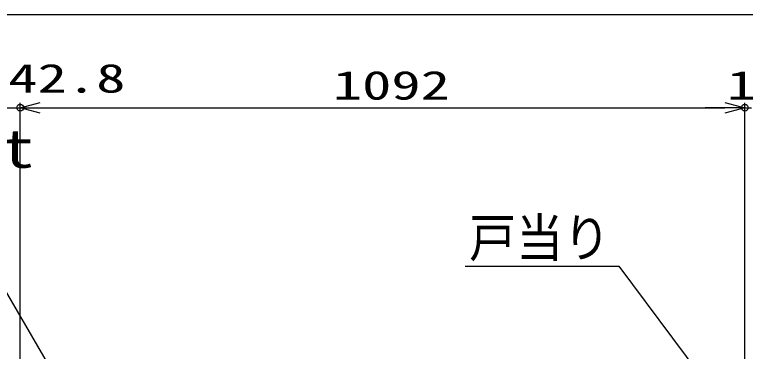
# Model space of a CAD drawing. Units: millimetres, scale not verified. Extents: x -4455 to 4455, y -3150 to 3150.
# Drawn here: x 383 to 1484, y 377 to 884 of the extents above; entities that cross this region are included whole.
import ezdxf
from ezdxf.enums import TextEntityAlignment as Align

# ---------------------------------------------------------------- set-up
doc = ezdxf.new("R2010")
doc.units = ezdxf.units.MM
doc.header["$LTSCALE"] = 20
doc.header["$PDMODE"] = 32
doc.header["$PDSIZE"] = 10
doc.linetypes.add('USER2', pattern=[0.375, 0.25, -0.125])
doc.layers.add('0-1_寸法線', color=4, linetype='Continuous', lineweight=25)
doc.layers.add('0-2_0', color=3, linetype='USER2', lineweight=25)
doc.layers.add('0-3_DEFPOINTS', color=7, linetype='Continuous')
doc.styles.add('ＭＳ ゴシック', font='')
doc.styles.get('ＭＳ ゴシック').set_extended_font_data('MS Gothic')

# ---------------------------------------------------------------- blocks, each defined once
blk = doc.blocks.new('_Open30')
at = {"layer": '0-2_0', "color": 4, "linetype": 'Continuous'}
blk.add_line((0, 0), (-20, 0), dxfattribs=at)
blk.add_lwpolyline([(-20, 5.36), (0, 0), (-20, -5.36)], dxfattribs=at)

msp = doc.modelspace()

# ---------------------------------------------------------------- linework, layer by layer
at = {"layer": '0-1_寸法線'}
for p, q in [((348.09, 883.57), (2628.09, 883.57)), ((391.09, 310.35), (391.09, 751.07)), ((391.09, 310.35), (391.09, 751.07)), ((1483.09, 310.35), (1483.09, 751.07)), ((1483.09, 310.35), (1483.09, 751.07)), ((348.34, 743.57), (391.09, 743.57)), ((421.09, 743.57), (451.09, 743.57)), ((421.09, 743.57), (1453.09, 743.57)), ((1453.09, 743.57), (1423.09, 743.57)), ((1483.09, 743.57), (1493.09, 743.57))]:
    msp.add_line(p, q, dxfattribs=at)
for points in [[(-475.27, 639.34), (268.17, 639.34), (516.49, 213.72)], [(1061.35, 505.28), (1292.99, 505.28), (1455.07, 288.63)]]:
    msp.add_lwpolyline(points, dxfattribs=at)
at = {"layer": '0-3_DEFPOINTS'}
for p in [(391.09, 743.57), (1483.09, 743.57)]:
    msp.add_point(p, dxfattribs=at)

# ---------------------------------------------------------------- block references
at = {"layer": '0-1_寸法線', "xscale": 1.5, "yscale": 1.5, "rotation": 180}
msp.add_blockref('_Open30', (391.09, 743.57), dxfattribs=at)
msp.add_blockref('_Open30', (391.09, 743.57), dxfattribs=at)
at = {"layer": '0-1_寸法線', "xscale": 1.5, "yscale": 1.5}
msp.add_blockref('_Open30', (1483.09, 743.57), dxfattribs=at)
msp.add_blockref('_Open30', (1483.09, 743.57), dxfattribs=at)

# ---------------------------------------------------------------- texts
at = {"layer": '0-1_寸法線', "color": 2, "style": 'ＭＳ ゴシック'}
for s, height, width, p in [('42.8', 43.26, 1.5, (373.07, 753.28)), ('1092', 43.26, 1.5, (862.09, 742.74)), ('10', 43.26, 1.5, (1455.95, 742.74)), ('門扉横枠 31x31x1.6t', 57.77, 1.25, (-522.47, 635.74)), ('戸当り', 57.77, 0.9, (1067.49, 501.68))]:
    msp.add_text(s, height=height, dxfattribs=dict(at, width=width)).set_placement(p, align=Align.BOTTOM_LEFT)

doc.saveas('drawing.dxf')
